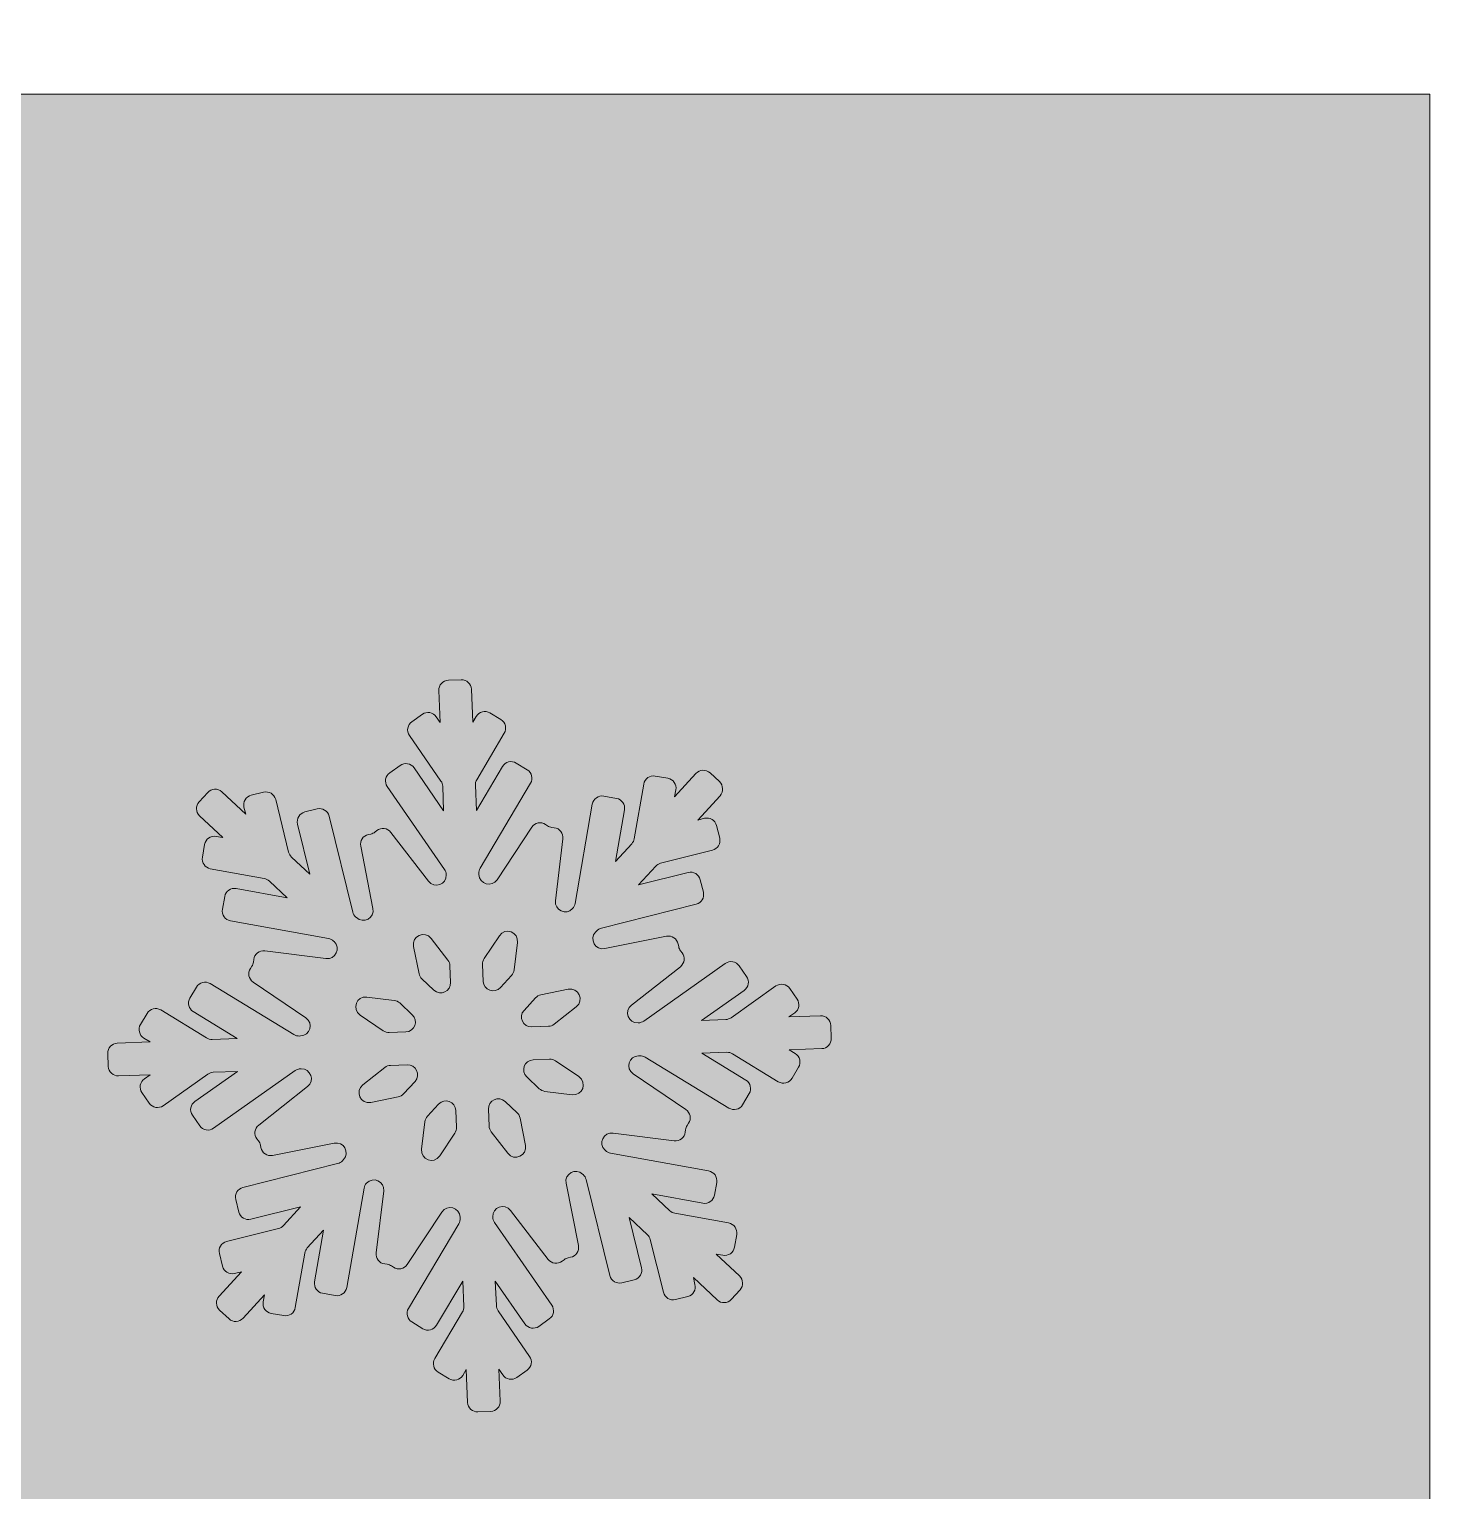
# Model space of a CAD drawing. Header units: millimetres. Extents: x 33 to 181, y -115 to -16.
# Drawn here: x 168.57 to 180.76, y -41.62 to -28.9 of the extents above; entities that cross this region are included whole.
import ezdxf

# ---------------------------------------------------------------- set-up
doc = ezdxf.new("R2010")
doc.units = ezdxf.units.MM
doc.header["$MEASUREMENT"] = 0
doc.layers.add('engraving', color=7, linetype='Continuous')
doc.layers.add('Layer 1', color=7, linetype='Continuous')

msp = doc.modelspace()

# ---------------------------------------------------------------- hatches: boundary and pattern name
at = {"layer": 'Layer 1'}
h = msp.add_hatch(color=2, dxfattribs=at)
h.dxf.hatch_style = 2
edge = h.paths.add_edge_path()
edge.add_spline(control_points=[(156.236, -29.463), (155.428, -28.206), (154.068, -27.335), (152.5, -27.216), (154.005, -26.101), (154.984, -24.317), (154.984, -22.3), (154.984, -18.92), (152.244, -16.179), (148.864, -16.179), (145.483, -16.179), (142.743, -18.92), (142.743, -22.3), (142.743, -24.317), (143.723, -26.101), (145.228, -27.216), (143.62, -27.338), (142.229, -28.246), (141.428, -29.553), (141.428, -29.553), (140.987, -29.553), (140.987, -29.553), (140.987, -29.553), (140.948, -29.463), (140.948, -29.463), (140.948, -29.463), (117.575, -29.463), (117.575, -29.463), (117.575, -29.463), (117.575, -114.611), (117.575, -114.611), (117.575, -114.611), (140.477, -114.611), (140.477, -114.611), (140.477, -114.611), (140.477, -83.841), (140.477, -83.841), (140.477, -83.841), (157.272, -114.611), (157.272, -114.611), (157.272, -114.611), (180.761, -114.611), (180.761, -114.611), (180.761, -114.611), (180.761, -29.463), (180.761, -29.463), (180.761, -29.463), (156.236, -29.463), (156.236, -29.463)], knot_values=[0, 0, 0, 0, 1, 1, 1, 2, 2, 2, 3, 3, 3, 4, 4, 4, 5, 5, 5, 6, 6, 6, 7, 7, 7, 8, 8, 8, 9, 9, 9, 10, 10, 10, 11, 11, 11, 12, 12, 12, 13, 13, 13, 14, 14, 14, 15, 15, 15, 16, 16, 16, 16], degree=3, periodic=1)
edge = h.paths.add_edge_path()
edge.add_spline(control_points=[(145.056, -22.3), (145.056, -20.201), (146.764, -18.493), (148.864, -18.493), (150.963, -18.493), (152.671, -20.201), (152.671, -22.3), (152.671, -24.4), (150.963, -26.108), (148.864, -26.108), (146.764, -26.108), (145.056, -24.4), (145.056, -22.3)], knot_values=[0, 0, 0, 0, 1, 1, 1, 2, 2, 2, 3, 3, 3, 4, 4, 4, 4], degree=3, periodic=1)
h.paths.add_polyline_path([(142.919, -33.921), (155.746, -33.921), (155.746, -62.935)])

# ---------------------------------------------------------------- linework, layer by layer
at = {"layer": 'engraving', "lineweight": 0}
for points, knots in [([(175.547, -37.567), (175.545, -37.519), (175.505, -37.482), (175.457, -37.484), (175.457, -37.484), (175.182, -37.494), (175.182, -37.494), (175.182, -37.494), (175.233, -37.458), (175.233, -37.458), (175.272, -37.431), (175.281, -37.378), (175.254, -37.339), (175.254, -37.339), (175.19, -37.246), (175.19, -37.246), (175.163, -37.206), (175.108, -37.197), (175.069, -37.224), (175.069, -37.224), (174.679, -37.5), (174.679, -37.5), (174.666, -37.51), (174.649, -37.515), (174.633, -37.516), (174.633, -37.516), (174.422, -37.524), (174.422, -37.524), (174.422, -37.524), (174.793, -37.262), (174.793, -37.262), (174.832, -37.234), (174.841, -37.181), (174.814, -37.142), (174.814, -37.142), (174.75, -37.049), (174.75, -37.049), (174.723, -37.01), (174.669, -37), (174.629, -37.028), (174.629, -37.028), (173.92, -37.529), (173.92, -37.529), (173.906, -37.539), (173.89, -37.544), (173.873, -37.545), (173.873, -37.545), (173.869, -37.545), (173.869, -37.545), (173.785, -37.549), (173.746, -37.443), (173.812, -37.391), (173.812, -37.391), (174.238, -37.056), (174.238, -37.056), (174.275, -37.026), (174.282, -36.973), (174.253, -36.935), (174.253, -36.935), (174.239, -36.917), (174.239, -36.917), (174.231, -36.907), (174.226, -36.894), (174.223, -36.881), (174.223, -36.881), (174.219, -36.859), (174.219, -36.859), (174.209, -36.813), (174.164, -36.782), (174.117, -36.791), (174.117, -36.791), (173.579, -36.899), (173.579, -36.899), (173.498, -36.915), (173.442, -36.817), (173.499, -36.755), (173.499, -36.755), (173.508, -36.746), (173.508, -36.746), (173.519, -36.733), (173.534, -36.724), (173.55, -36.72), (173.55, -36.72), (174.375, -36.513), (174.375, -36.513), (174.421, -36.502), (174.449, -36.455), (174.438, -36.409), (174.438, -36.409), (174.411, -36.299), (174.411, -36.299), (174.399, -36.253), (174.352, -36.224), (174.306, -36.236), (174.306, -36.236), (173.874, -36.344), (173.874, -36.344), (173.874, -36.344), (174.023, -36.181), (174.023, -36.181), (174.034, -36.169), (174.049, -36.16), (174.065, -36.156), (174.065, -36.156), (174.517, -36.042), (174.517, -36.042), (174.563, -36.031), (174.592, -35.984), (174.58, -35.938), (174.58, -35.938), (174.553, -35.828), (174.553, -35.828), (174.541, -35.782), (174.494, -35.753), (174.448, -35.765), (174.448, -35.765), (174.389, -35.78), (174.389, -35.78), (174.389, -35.78), (174.583, -35.568), (174.583, -35.568), (174.615, -35.533), (174.612, -35.479), (174.578, -35.446), (174.578, -35.446), (174.496, -35.37), (174.496, -35.37), (174.461, -35.337), (174.405, -35.339), (174.373, -35.375), (174.373, -35.375), (174.188, -35.577), (174.188, -35.577), (174.188, -35.577), (174.199, -35.517), (174.199, -35.517), (174.207, -35.47), (174.176, -35.425), (174.129, -35.417), (174.129, -35.417), (174.019, -35.397), (174.019, -35.397), (173.972, -35.388), (173.927, -35.42), (173.919, -35.467), (173.919, -35.467), (173.836, -35.943), (173.836, -35.943), (173.833, -35.959), (173.826, -35.974), (173.815, -35.986), (173.815, -35.986), (173.673, -36.142), (173.673, -36.142), (173.673, -36.142), (173.751, -35.692), (173.751, -35.692), (173.759, -35.645), (173.728, -35.6), (173.681, -35.592), (173.681, -35.592), (173.572, -35.572), (173.572, -35.572), (173.525, -35.564), (173.48, -35.595), (173.471, -35.643), (173.471, -35.643), (173.321, -36.507), (173.321, -36.507), (173.318, -36.523), (173.311, -36.538), (173.3, -36.551), (173.3, -36.551), (173.3, -36.551), (173.3, -36.551), (173.243, -36.613), (173.14, -36.565), (173.15, -36.482), (173.15, -36.482), (173.215, -35.943), (173.215, -35.943), (173.221, -35.896), (173.188, -35.853), (173.14, -35.847), (173.14, -35.847), (173.12, -35.844), (173.12, -35.844), (173.106, -35.843), (173.093, -35.838), (173.082, -35.83), (173.082, -35.83), (173.065, -35.819), (173.065, -35.819), (173.025, -35.792), (172.971, -35.802), (172.944, -35.842), (172.944, -35.842), (172.643, -36.299), (172.643, -36.299), (172.596, -36.369), (172.488, -36.339), (172.484, -36.255), (172.484, -36.255), (172.484, -36.245), (172.484, -36.245), (172.483, -36.229), (172.487, -36.212), (172.496, -36.198), (172.496, -36.198), (172.933, -35.46), (172.933, -35.46), (172.958, -35.419), (172.945, -35.367), (172.904, -35.342), (172.904, -35.342), (172.809, -35.284), (172.809, -35.284), (172.768, -35.259), (172.714, -35.272), (172.689, -35.314), (172.689, -35.314), (172.462, -35.698), (172.462, -35.698), (172.462, -35.698), (172.453, -35.477), (172.453, -35.477), (172.452, -35.46), (172.456, -35.443), (172.465, -35.429), (172.465, -35.429), (172.705, -35.024), (172.705, -35.024), (172.729, -34.983), (172.716, -34.931), (172.676, -34.906), (172.676, -34.906), (172.58, -34.848), (172.58, -34.848), (172.539, -34.823), (172.485, -34.836), (172.461, -34.878), (172.461, -34.878), (172.43, -34.929), (172.43, -34.929), (172.43, -34.929), (172.419, -34.642), (172.419, -34.642), (172.417, -34.594), (172.377, -34.557), (172.329, -34.559), (172.329, -34.559), (172.218, -34.563), (172.218, -34.563), (172.17, -34.565), (172.133, -34.606), (172.135, -34.653), (172.135, -34.653), (172.146, -34.93), (172.146, -34.93), (172.146, -34.93), (172.113, -34.881), (172.113, -34.881), (172.085, -34.842), (172.031, -34.832), (171.992, -34.86), (171.992, -34.86), (171.901, -34.924), (171.901, -34.924), (171.862, -34.951), (171.852, -35.005), (171.879, -35.044), (171.879, -35.044), (172.154, -35.441), (172.154, -35.441), (172.163, -35.454), (172.168, -35.47), (172.169, -35.486), (172.169, -35.486), (172.177, -35.699), (172.177, -35.699), (172.177, -35.699), (171.92, -35.326), (171.92, -35.326), (171.892, -35.286), (171.838, -35.276), (171.799, -35.304), (171.799, -35.304), (171.708, -35.368), (171.708, -35.368), (171.669, -35.396), (171.659, -35.449), (171.686, -35.488), (171.686, -35.488), (172.185, -36.209), (172.185, -36.209), (172.194, -36.223), (172.199, -36.239), (172.2, -36.255), (172.2, -36.255), (172.2, -36.257), (172.2, -36.257), (172.203, -36.341), (172.097, -36.38), (172.045, -36.313), (172.045, -36.313), (171.717, -35.887), (171.717, -35.887), (171.688, -35.849), (171.633, -35.842), (171.595, -35.872), (171.595, -35.872), (171.579, -35.885), (171.579, -35.885), (171.569, -35.893), (171.556, -35.899), (171.543, -35.902), (171.543, -35.902), (171.522, -35.906), (171.522, -35.906), (171.476, -35.915), (171.445, -35.96), (171.455, -36.007), (171.455, -36.007), (171.561, -36.55), (171.561, -36.55), (171.578, -36.632), (171.479, -36.687), (171.418, -36.629), (171.418, -36.629), (171.412, -36.625), (171.412, -36.625), (171.4, -36.613), (171.391, -36.598), (171.387, -36.582), (171.387, -36.582), (171.181, -35.746), (171.181, -35.746), (171.169, -35.7), (171.122, -35.671), (171.076, -35.683), (171.076, -35.683), (170.968, -35.71), (170.968, -35.71), (170.922, -35.722), (170.894, -35.768), (170.905, -35.815), (170.905, -35.815), (171.013, -36.251), (171.013, -36.251), (171.013, -36.251), (170.853, -36.102), (170.853, -36.102), (170.841, -36.09), (170.832, -36.076), (170.828, -36.059), (170.828, -36.059), (170.715, -35.601), (170.715, -35.601), (170.703, -35.554), (170.656, -35.526), (170.61, -35.538), (170.61, -35.538), (170.502, -35.565), (170.502, -35.565), (170.456, -35.576), (170.428, -35.623), (170.439, -35.669), (170.439, -35.669), (170.454, -35.729), (170.454, -35.729), (170.454, -35.729), (170.246, -35.534), (170.246, -35.534), (170.211, -35.502), (170.156, -35.504), (170.123, -35.539), (170.123, -35.539), (170.048, -35.622), (170.048, -35.622), (170.016, -35.657), (170.018, -35.711), (170.053, -35.743), (170.053, -35.743), (170.256, -35.933), (170.256, -35.933), (170.256, -35.933), (170.197, -35.923), (170.197, -35.923), (170.149, -35.914), (170.104, -35.946), (170.096, -35.993), (170.096, -35.993), (170.077, -36.104), (170.077, -36.104), (170.069, -36.151), (170.1, -36.195), (170.146, -36.204), (170.146, -36.204), (170.616, -36.289), (170.616, -36.289), (170.632, -36.292), (170.647, -36.299), (170.66, -36.311), (170.66, -36.311), (170.815, -36.456), (170.815, -36.456), (170.815, -36.456), (170.371, -36.376), (170.371, -36.376), (170.324, -36.367), (170.279, -36.399), (170.271, -36.446), (170.271, -36.446), (170.251, -36.557), (170.251, -36.557), (170.243, -36.604), (170.274, -36.649), (170.321, -36.657), (170.321, -36.657), (171.175, -36.812), (171.175, -36.812), (171.191, -36.814), (171.207, -36.822), (171.219, -36.833), (171.219, -36.833), (171.223, -36.837), (171.223, -36.837), (171.284, -36.894), (171.236, -36.997), (171.153, -36.986), (171.153, -36.986), (170.621, -36.918), (170.621, -36.918), (170.573, -36.912), (170.53, -36.946), (170.524, -36.994), (170.524, -36.994), (170.521, -37.016), (170.521, -37.016), (170.52, -37.029), (170.515, -37.042), (170.508, -37.053), (170.508, -37.053), (170.495, -37.071), (170.495, -37.071), (170.469, -37.111), (170.48, -37.164), (170.519, -37.19), (170.519, -37.19), (170.977, -37.501), (170.977, -37.501), (171.047, -37.548), (171.016, -37.656), (170.932, -37.659), (170.932, -37.659), (170.922, -37.66), (170.922, -37.66), (170.905, -37.66), (170.888, -37.656), (170.873, -37.647), (170.873, -37.647), (170.144, -37.203), (170.144, -37.203), (170.103, -37.178), (170.05, -37.191), (170.025, -37.233), (170.025, -37.233), (169.968, -37.329), (169.968, -37.329), (169.944, -37.37), (169.957, -37.423), (169.997, -37.447), (169.997, -37.447), (170.38, -37.681), (170.38, -37.681), (170.38, -37.681), (170.162, -37.689), (170.162, -37.689), (170.145, -37.69), (170.128, -37.685), (170.114, -37.676), (170.114, -37.676), (169.714, -37.433), (169.714, -37.433), (169.673, -37.408), (169.62, -37.422), (169.595, -37.463), (169.595, -37.463), (169.538, -37.559), (169.538, -37.559), (169.514, -37.6), (169.527, -37.653), (169.567, -37.677), (169.567, -37.677), (169.621, -37.71), (169.621, -37.71), (169.621, -37.71), (169.336, -37.721), (169.336, -37.721), (169.289, -37.723), (169.251, -37.763), (169.253, -37.811), (169.253, -37.811), (169.258, -37.924), (169.258, -37.924), (169.26, -37.971), (169.3, -38.009), (169.348, -38.007), (169.348, -38.007), (169.623, -37.996), (169.623, -37.996), (169.623, -37.996), (169.572, -38.032), (169.572, -38.032), (169.533, -38.059), (169.524, -38.113), (169.551, -38.152), (169.551, -38.152), (169.615, -38.244), (169.615, -38.244), (169.642, -38.284), (169.696, -38.294), (169.736, -38.266), (169.736, -38.266), (170.125, -37.991), (170.125, -37.991), (170.139, -37.981), (170.155, -37.975), (170.172, -37.975), (170.172, -37.975), (170.383, -37.967), (170.383, -37.967), (170.383, -37.967), (170.012, -38.229), (170.012, -38.229), (169.973, -38.256), (169.963, -38.309), (169.99, -38.348), (169.99, -38.348), (170.054, -38.441), (170.054, -38.441), (170.082, -38.481), (170.136, -38.49), (170.175, -38.462), (170.175, -38.462), (170.885, -37.961), (170.885, -37.961), (170.899, -37.951), (170.915, -37.946), (170.932, -37.945), (170.932, -37.945), (170.936, -37.945), (170.936, -37.945), (171.019, -37.942), (171.058, -38.048), (170.993, -38.099), (170.993, -38.099), (170.567, -38.435), (170.567, -38.435), (170.53, -38.464), (170.523, -38.518), (170.552, -38.555), (170.552, -38.555), (170.566, -38.573), (170.566, -38.573), (170.574, -38.584), (170.579, -38.596), (170.582, -38.609), (170.582, -38.609), (170.586, -38.631), (170.586, -38.631), (170.595, -38.678), (170.641, -38.708), (170.688, -38.699), (170.688, -38.699), (171.225, -38.592), (171.225, -38.592), (171.307, -38.575), (171.362, -38.673), (171.306, -38.735), (171.306, -38.735), (171.297, -38.745), (171.297, -38.745), (171.286, -38.757), (171.271, -38.766), (171.254, -38.77), (171.254, -38.77), (170.43, -38.977), (170.43, -38.977), (170.384, -38.989), (170.356, -39.035), (170.367, -39.082), (170.367, -39.082), (170.394, -39.191), (170.394, -39.191), (170.406, -39.238), (170.453, -39.266), (170.499, -39.254), (170.499, -39.254), (170.931, -39.146), (170.931, -39.146), (170.931, -39.146), (170.782, -39.309), (170.782, -39.309), (170.771, -39.322), (170.756, -39.331), (170.739, -39.335), (170.739, -39.335), (170.288, -39.448), (170.288, -39.448), (170.241, -39.46), (170.213, -39.506), (170.225, -39.553), (170.225, -39.553), (170.252, -39.662), (170.252, -39.662), (170.263, -39.709), (170.31, -39.737), (170.357, -39.725), (170.357, -39.725), (170.416, -39.711), (170.416, -39.711), (170.416, -39.711), (170.222, -39.923), (170.222, -39.923), (170.19, -39.958), (170.192, -40.012), (170.227, -40.044), (170.227, -40.044), (170.309, -40.121), (170.309, -40.121), (170.344, -40.154), (170.399, -40.151), (170.432, -40.116), (170.432, -40.116), (170.617, -39.913), (170.617, -39.913), (170.617, -39.913), (170.606, -39.974), (170.606, -39.974), (170.598, -40.021), (170.629, -40.065), (170.676, -40.074), (170.676, -40.074), (170.785, -40.093), (170.785, -40.093), (170.833, -40.102), (170.878, -40.07), (170.886, -40.023), (170.886, -40.023), (170.969, -39.548), (170.969, -39.548), (170.972, -39.531), (170.979, -39.516), (170.99, -39.504), (170.99, -39.504), (171.132, -39.349), (171.132, -39.349), (171.132, -39.349), (171.054, -39.798), (171.054, -39.798), (171.045, -39.845), (171.077, -39.89), (171.123, -39.898), (171.123, -39.898), (171.233, -39.918), (171.233, -39.918), (171.28, -39.927), (171.325, -39.895), (171.333, -39.848), (171.333, -39.848), (171.484, -38.983), (171.484, -38.983), (171.487, -38.967), (171.494, -38.952), (171.505, -38.94), (171.505, -38.94), (171.505, -38.94), (171.505, -38.94), (171.562, -38.878), (171.665, -38.925), (171.655, -39.008), (171.655, -39.008), (171.589, -39.547), (171.589, -39.547), (171.584, -39.594), (171.617, -39.637), (171.664, -39.643), (171.664, -39.643), (171.685, -39.646), (171.685, -39.646), (171.698, -39.648), (171.711, -39.653), (171.723, -39.66), (171.723, -39.66), (171.74, -39.672), (171.74, -39.672), (171.78, -39.699), (171.834, -39.688), (171.86, -39.648), (171.86, -39.648), (172.162, -39.191), (172.162, -39.191), (172.208, -39.121), (172.317, -39.151), (172.321, -39.235), (172.321, -39.235), (172.321, -39.245), (172.321, -39.245), (172.322, -39.262), (172.317, -39.278), (172.309, -39.293), (172.309, -39.293), (171.871, -40.031), (171.871, -40.031), (171.847, -40.071), (171.86, -40.124), (171.901, -40.148), (171.901, -40.148), (171.996, -40.207), (171.996, -40.207), (172.037, -40.232), (172.091, -40.218), (172.115, -40.177), (172.115, -40.177), (172.343, -39.793), (172.343, -39.793), (172.343, -39.793), (172.352, -40.014), (172.352, -40.014), (172.353, -40.03), (172.349, -40.047), (172.34, -40.061), (172.34, -40.061), (172.1, -40.466), (172.1, -40.466), (172.076, -40.507), (172.089, -40.56), (172.129, -40.584), (172.129, -40.584), (172.225, -40.642), (172.225, -40.642), (172.266, -40.667), (172.319, -40.654), (172.344, -40.613), (172.344, -40.613), (172.374, -40.562), (172.374, -40.562), (172.374, -40.562), (172.386, -40.848), (172.386, -40.848), (172.388, -40.896), (172.428, -40.933), (172.476, -40.931), (172.476, -40.931), (172.587, -40.927), (172.587, -40.927), (172.634, -40.925), (172.672, -40.885), (172.67, -40.837), (172.67, -40.837), (172.658, -40.56), (172.658, -40.56), (172.658, -40.56), (172.692, -40.609), (172.692, -40.609), (172.719, -40.649), (172.774, -40.658), (172.813, -40.631), (172.813, -40.631), (172.904, -40.566), (172.904, -40.566), (172.943, -40.539), (172.952, -40.486), (172.925, -40.447), (172.925, -40.447), (172.651, -40.05), (172.651, -40.05), (172.642, -40.036), (172.636, -40.02), (172.636, -40.004), (172.636, -40.004), (172.627, -39.792), (172.627, -39.792), (172.627, -39.792), (172.885, -40.165), (172.885, -40.165), (172.912, -40.204), (172.967, -40.214), (173.006, -40.186), (173.006, -40.186), (173.097, -40.122), (173.097, -40.122), (173.136, -40.094), (173.145, -40.041), (173.118, -40.002), (173.118, -40.002), (172.62, -39.281), (172.62, -39.281), (172.611, -39.267), (172.605, -39.252), (172.605, -39.235), (172.605, -39.235), (172.605, -39.234), (172.605, -39.234), (172.601, -39.15), (172.708, -39.111), (172.76, -39.178), (172.76, -39.178), (173.087, -39.603), (173.087, -39.603), (173.117, -39.641), (173.171, -39.648), (173.209, -39.618), (173.209, -39.618), (173.226, -39.606), (173.226, -39.606), (173.236, -39.597), (173.249, -39.592), (173.262, -39.589), (173.262, -39.589), (173.282, -39.585), (173.282, -39.585), (173.329, -39.575), (173.359, -39.53), (173.35, -39.483), (173.35, -39.483), (173.243, -38.941), (173.243, -38.941), (173.227, -38.858), (173.326, -38.804), (173.387, -38.861), (173.387, -38.861), (173.392, -38.866), (173.392, -38.866), (173.405, -38.877), (173.413, -38.892), (173.417, -38.908), (173.417, -38.908), (173.624, -39.744), (173.624, -39.744), (173.636, -39.791), (173.683, -39.819), (173.729, -39.807), (173.729, -39.807), (173.837, -39.78), (173.837, -39.78), (173.883, -39.769), (173.911, -39.722), (173.9, -39.676), (173.9, -39.676), (173.792, -39.239), (173.792, -39.239), (173.792, -39.239), (173.952, -39.389), (173.952, -39.389), (173.964, -39.4), (173.972, -39.415), (173.976, -39.431), (173.976, -39.431), (174.09, -39.89), (174.09, -39.89), (174.101, -39.936), (174.148, -39.965), (174.195, -39.953), (174.195, -39.953), (174.303, -39.926), (174.303, -39.926), (174.349, -39.914), (174.377, -39.867), (174.365, -39.821), (174.365, -39.821), (174.351, -39.762), (174.351, -39.762), (174.351, -39.762), (174.558, -39.956), (174.558, -39.956), (174.594, -39.989), (174.649, -39.987), (174.681, -39.951), (174.681, -39.951), (174.757, -39.868), (174.757, -39.868), (174.789, -39.833), (174.786, -39.779), (174.752, -39.747), (174.752, -39.747), (174.549, -39.557), (174.549, -39.557), (174.549, -39.557), (174.608, -39.568), (174.608, -39.568), (174.655, -39.576), (174.7, -39.545), (174.709, -39.498), (174.709, -39.498), (174.728, -39.386), (174.728, -39.386), (174.736, -39.34), (174.705, -39.295), (174.658, -39.286), (174.658, -39.286), (174.189, -39.202), (174.189, -39.202), (174.172, -39.199), (174.157, -39.191), (174.145, -39.18), (174.145, -39.18), (173.99, -39.034), (173.99, -39.034), (173.99, -39.034), (174.434, -39.115), (174.434, -39.115), (174.481, -39.123), (174.526, -39.092), (174.534, -39.044), (174.534, -39.044), (174.554, -38.933), (174.554, -38.933), (174.562, -38.886), (174.531, -38.842), (174.484, -38.833), (174.484, -38.833), (173.63, -38.679), (173.63, -38.679), (173.613, -38.676), (173.598, -38.668), (173.586, -38.657), (173.586, -38.657), (173.582, -38.653), (173.582, -38.653), (173.521, -38.596), (173.569, -38.494), (173.652, -38.504), (173.652, -38.504), (174.184, -38.572), (174.184, -38.572), (174.232, -38.578), (174.275, -38.544), (174.281, -38.497), (174.281, -38.497), (174.283, -38.475), (174.283, -38.475), (174.285, -38.461), (174.29, -38.449), (174.297, -38.438), (174.297, -38.438), (174.309, -38.419), (174.309, -38.419), (174.335, -38.38), (174.325, -38.326), (174.286, -38.3), (174.286, -38.3), (173.827, -37.989), (173.827, -37.989), (173.758, -37.942), (173.789, -37.834), (173.873, -37.831), (173.873, -37.831), (173.883, -37.831), (173.883, -37.831), (173.9, -37.83), (173.917, -37.835), (173.931, -37.843), (173.931, -37.843), (174.66, -38.287), (174.66, -38.287), (174.701, -38.312), (174.755, -38.299), (174.78, -38.258), (174.78, -38.258), (174.837, -38.161), (174.837, -38.161), (174.861, -38.12), (174.848, -38.068), (174.808, -38.043), (174.808, -38.043), (174.425, -37.81), (174.425, -37.81), (174.425, -37.81), (174.643, -37.801), (174.643, -37.801), (174.66, -37.801), (174.677, -37.805), (174.691, -37.814), (174.691, -37.814), (175.09, -38.057), (175.09, -38.057), (175.132, -38.082), (175.185, -38.069), (175.21, -38.027), (175.21, -38.027), (175.267, -37.931), (175.267, -37.931), (175.291, -37.89), (175.278, -37.838), (175.238, -37.813), (175.238, -37.813), (175.184, -37.78), (175.184, -37.78), (175.184, -37.78), (175.468, -37.769), (175.468, -37.769), (175.516, -37.768), (175.553, -37.727), (175.551, -37.679), (175.551, -37.679), (175.547, -37.567), (175.547, -37.567)], [0, 0, 0, 0, 1, 1, 1, 2, 2, 2, 3, 3, 3, 4, 4, 4, 5, 5, 5, 6, 6, 6, 7, 7, 7, 8, 8, 8, 9, 9, 9, 10, 10, 10, 11, 11, 11, 12, 12, 12, 13, 13, 13, 14, 14, 14, 15, 15, 15, 16, 16, 16, 17, 17, 17, 18, 18, 18, 19, 19, 19, 20, 20, 20, 21, 21, 21, 22, 22, 22, 23, 23, 23, 24, 24, 24, 25, 25, 25, 26, 26, 26, 27, 27, 27, 28, 28, 28, 29, 29, 29, 30, 30, 30, 31, 31, 31, 32, 32, 32, 33, 33, 33, 34, 34, 34, 35, 35, 35, 36, 36, 36, 37, 37, 37, 38, 38, 38, 39, 39, 39, 40, 40, 40, 41, 41, 41, 42, 42, 42, 43, 43, 43, 44, 44, 44, 45, 45, 45, 46, 46, 46, 47, 47, 47, 48, 48, 48, 49, 49, 49, 50, 50, 50, 51, 51, 51, 52, 52, 52, 53, 53, 53, 54, 54, 54, 55, 55, 55, 56, 56, 56, 57, 57, 57, 58, 58, 58, 59, 59, 59, 60, 60, 60, 61, 61, 61, 62, 62, 62, 63, 63, 63, 64, 64, 64, 65, 65, 65, 66, 66, 66, 67, 67, 67, 68, 68, 68, 69, 69, 69, 70, 70, 70, 71, 71, 71, 72, 72, 72, 73, 73, 73, 74, 74, 74, 75, 75, 75, 76, 76, 76, 77, 77, 77, 78, 78, 78, 79, 79, 79, 80, 80, 80, 81, 81, 81, 82, 82, 82, 83, 83, 83, 84, 84, 84, 85, 85, 85, 86, 86, 86, 87, 87, 87, 88, 88, 88, 89, 89, 89, 90, 90, 90, 91, 91, 91, 92, 92, 92, 93, 93, 93, 94, 94, 94, 95, 95, 95, 96, 96, 96, 97, 97, 97, 98, 98, 98, 99, 99, 99, 100, 100, 100, 101, 101, 101, 102, 102, 102, 103, 103, 103, 104, 104, 104, 105, 105, 105, 106, 106, 106, 107, 107, 107, 108, 108, 108, 109, 109, 109, 110, 110, 110, 111, 111, 111, 112, 112, 112, 113, 113, 113, 114, 114, 114, 115, 115, 115, 116, 116, 116, 117, 117, 117, 118, 118, 118, 119, 119, 119, 120, 120, 120, 121, 121, 121, 122, 122, 122, 123, 123, 123, 124, 124, 124, 125, 125, 125, 126, 126, 126, 127, 127, 127, 128, 128, 128, 129, 129, 129, 130, 130, 130, 131, 131, 131, 132, 132, 132, 133, 133, 133, 134, 134, 134, 135, 135, 135, 136, 136, 136, 137, 137, 137, 138, 138, 138, 139, 139, 139, 140, 140, 140, 141, 141, 141, 142, 142, 142, 143, 143, 143, 144, 144, 144, 145, 145, 145, 146, 146, 146, 147, 147, 147, 148, 148, 148, 149, 149, 149, 150, 150, 150, 151, 151, 151, 152, 152, 152, 153, 153, 153, 154, 154, 154, 155, 155, 155, 156, 156, 156, 157, 157, 157, 158, 158, 158, 159, 159, 159, 160, 160, 160, 161, 161, 161, 162, 162, 162, 163, 163, 163, 164, 164, 164, 165, 165, 165, 166, 166, 166, 167, 167, 167, 168, 168, 168, 169, 169, 169, 170, 170, 170, 171, 171, 171, 172, 172, 172, 173, 173, 173, 174, 174, 174, 175, 175, 175, 176, 176, 176, 177, 177, 177, 178, 178, 178, 179, 179, 179, 180, 180, 180, 181, 181, 181, 182, 182, 182, 183, 183, 183, 184, 184, 184, 185, 185, 185, 186, 186, 186, 187, 187, 187, 188, 188, 188, 189, 189, 189, 190, 190, 190, 191, 191, 191, 192, 192, 192, 193, 193, 193, 194, 194, 194, 195, 195, 195, 196, 196, 196, 197, 197, 197, 198, 198, 198, 199, 199, 199, 200, 200, 200, 201, 201, 201, 202, 202, 202, 203, 203, 203, 204, 204, 204, 205, 205, 205, 206, 206, 206, 207, 207, 207, 208, 208, 208, 209, 209, 209, 210, 210, 210, 211, 211, 211, 212, 212, 212, 213, 213, 213, 214, 214, 214, 215, 215, 215, 216, 216, 216, 217, 217, 217, 218, 218, 218, 219, 219, 219, 220, 220, 220, 221, 221, 221, 222, 222, 222, 223, 223, 223, 224, 224, 224, 225, 225, 225, 226, 226, 226, 227, 227, 227, 228, 228, 228, 229, 229, 229, 230, 230, 230, 231, 231, 231, 232, 232, 232, 233, 233, 233, 234, 234, 234, 235, 235, 235, 236, 236, 236, 237, 237, 237, 238, 238, 238, 239, 239, 239, 240, 240, 240, 241, 241, 241, 242, 242, 242, 243, 243, 243, 244, 244, 244, 245, 245, 245, 246, 246, 246, 247, 247, 247, 248, 248, 248, 249, 249, 249, 250, 250, 250, 251, 251, 251, 252, 252, 252, 253, 253, 253, 254, 254, 254, 255, 255, 255, 256, 256, 256, 257, 257, 257, 258, 258, 258, 259, 259, 259, 260, 260, 260, 261, 261, 261, 262, 262, 262, 263, 263, 263, 264, 264, 264, 265, 265, 265, 266, 266, 266, 267, 267, 267, 268, 268, 268, 269, 269, 269, 270, 270, 270, 271, 271, 271, 272, 272, 272, 273, 273, 273, 274, 274, 274, 275, 275, 275, 276, 276, 276, 277, 277, 277, 278, 278, 278, 279, 279, 279, 280, 280, 280, 281, 281, 281, 282, 282, 282, 283, 283, 283, 284, 284, 284, 285, 285, 285, 286, 286, 286, 287, 287, 287, 288, 288, 288, 289, 289, 289, 290, 290, 290, 291, 291, 291, 292, 292, 292, 293, 293, 293, 294, 294, 294, 295, 295, 295, 296, 296, 296, 297, 297, 297, 298, 298, 298, 299, 299, 299, 300, 300, 300, 301, 301, 301, 302, 302, 302, 303, 303, 303, 304, 304, 304, 305, 305, 305, 306, 306, 306, 307, 307, 307, 308, 308, 308, 309, 309, 309, 310, 310, 310, 311, 311, 311, 312, 312, 312, 313, 313, 313, 314, 314, 314, 315, 315, 315, 316, 316, 316, 317, 317, 317, 318, 318, 318, 319, 319, 319, 320, 320, 320, 321, 321, 321, 322, 322, 322, 323, 323, 323, 324, 324, 324, 325, 325, 325, 326, 326, 326, 327, 327, 327, 328, 328, 328, 329, 329, 329, 330, 330, 330, 331, 331, 331, 332, 332, 332, 333, 333, 333, 334, 334, 334, 335, 335, 335, 336, 336, 336, 336]), ([(172.069, -36.81), (172.069, -36.81), (172.214, -36.998), (172.214, -36.998), (172.225, -37.013), (172.231, -37.03), (172.232, -37.048), (172.232, -37.048), (172.238, -37.194), (172.238, -37.194), (172.241, -37.271), (172.149, -37.313), (172.093, -37.261), (172.093, -37.261), (171.988, -37.163), (171.988, -37.163), (171.975, -37.151), (171.966, -37.135), (171.963, -37.117), (171.963, -37.117), (171.916, -36.88), (171.916, -36.88), (171.898, -36.79), (172.013, -36.738), (172.069, -36.81)], [0, 0, 0, 0, 1, 1, 1, 2, 2, 2, 3, 3, 3, 4, 4, 4, 5, 5, 5, 6, 6, 6, 7, 7, 7, 8, 8, 8, 8]), ([(172.522, -37.184), (172.522, -37.184), (172.516, -37.037), (172.516, -37.037), (172.515, -37.019), (172.52, -37.001), (172.53, -36.986), (172.53, -36.986), (172.662, -36.787), (172.662, -36.787), (172.712, -36.711), (172.831, -36.754), (172.82, -36.845), (172.82, -36.845), (172.791, -37.085), (172.791, -37.085), (172.788, -37.103), (172.781, -37.119), (172.769, -37.133), (172.769, -37.133), (172.672, -37.238), (172.672, -37.238), (172.62, -37.295), (172.525, -37.261), (172.522, -37.184)], [0, 0, 0, 0, 1, 1, 1, 2, 2, 2, 3, 3, 3, 4, 4, 4, 5, 5, 5, 6, 6, 6, 7, 7, 7, 8, 8, 8, 8]), ([(172.877, -37.436), (172.877, -37.436), (172.977, -37.327), (172.977, -37.327), (172.989, -37.314), (173.006, -37.304), (173.024, -37.301), (173.024, -37.301), (173.261, -37.253), (173.261, -37.253), (173.35, -37.236), (173.403, -37.35), (173.332, -37.406), (173.332, -37.406), (173.14, -37.557), (173.14, -37.557), (173.126, -37.568), (173.108, -37.575), (173.09, -37.575), (173.09, -37.575), (172.944, -37.581), (172.944, -37.581), (172.868, -37.584), (172.825, -37.493), (172.877, -37.436)], [0, 0, 0, 0, 1, 1, 1, 2, 2, 2, 3, 3, 3, 4, 4, 4, 5, 5, 5, 6, 6, 6, 7, 7, 7, 8, 8, 8, 8]), ([(171.652, -37.614), (171.652, -37.614), (171.45, -37.477), (171.45, -37.477), (171.374, -37.426), (171.419, -37.308), (171.509, -37.32), (171.509, -37.32), (171.747, -37.35), (171.747, -37.35), (171.765, -37.352), (171.782, -37.36), (171.795, -37.372), (171.795, -37.372), (171.904, -37.474), (171.904, -37.474), (171.96, -37.527), (171.925, -37.621), (171.848, -37.624), (171.848, -37.624), (171.704, -37.629), (171.704, -37.629), (171.686, -37.63), (171.668, -37.625), (171.652, -37.614)], [0, 0, 0, 0, 1, 1, 1, 2, 2, 2, 3, 3, 3, 4, 4, 4, 5, 5, 5, 6, 6, 6, 7, 7, 7, 8, 8, 8, 8]), ([(173.152, -37.876), (173.152, -37.876), (173.355, -38.013), (173.355, -38.013), (173.43, -38.065), (173.386, -38.182), (173.296, -38.171), (173.296, -38.171), (173.058, -38.141), (173.058, -38.141), (173.04, -38.138), (173.023, -38.13), (173.01, -38.118), (173.01, -38.118), (172.901, -38.016), (172.901, -38.016), (172.845, -37.964), (172.88, -37.87), (172.956, -37.867), (172.956, -37.867), (173.1, -37.861), (173.1, -37.861), (173.119, -37.86), (173.137, -37.866), (173.152, -37.876)], [0, 0, 0, 0, 1, 1, 1, 2, 2, 2, 3, 3, 3, 4, 4, 4, 5, 5, 5, 6, 6, 6, 7, 7, 7, 8, 8, 8, 8]), ([(171.928, -38.054), (171.928, -38.054), (171.828, -38.163), (171.828, -38.163), (171.816, -38.177), (171.799, -38.186), (171.781, -38.19), (171.781, -38.19), (171.544, -38.237), (171.544, -38.237), (171.454, -38.255), (171.402, -38.14), (171.473, -38.084), (171.473, -38.084), (171.665, -37.933), (171.665, -37.933), (171.679, -37.922), (171.697, -37.916), (171.715, -37.915), (171.715, -37.915), (171.86, -37.909), (171.86, -37.909), (171.937, -37.906), (171.979, -37.997), (171.928, -38.054)], [0, 0, 0, 0, 1, 1, 1, 2, 2, 2, 3, 3, 3, 4, 4, 4, 5, 5, 5, 6, 6, 6, 7, 7, 7, 8, 8, 8, 8]), ([(172.283, -38.307), (172.283, -38.307), (172.289, -38.453), (172.289, -38.453), (172.29, -38.471), (172.285, -38.489), (172.275, -38.504), (172.275, -38.504), (172.143, -38.703), (172.143, -38.703), (172.093, -38.78), (171.974, -38.736), (171.985, -38.645), (171.985, -38.645), (172.014, -38.406), (172.014, -38.406), (172.016, -38.388), (172.024, -38.371), (172.036, -38.358), (172.036, -38.358), (172.133, -38.252), (172.133, -38.252), (172.185, -38.195), (172.28, -38.23), (172.283, -38.307)], [0, 0, 0, 0, 1, 1, 1, 2, 2, 2, 3, 3, 3, 4, 4, 4, 5, 5, 5, 6, 6, 6, 7, 7, 7, 8, 8, 8, 8]), ([(172.736, -38.68), (172.736, -38.68), (172.591, -38.492), (172.591, -38.492), (172.58, -38.478), (172.573, -38.461), (172.573, -38.443), (172.573, -38.443), (172.567, -38.296), (172.567, -38.296), (172.564, -38.219), (172.656, -38.177), (172.712, -38.23), (172.712, -38.23), (172.816, -38.327), (172.816, -38.327), (172.83, -38.34), (172.839, -38.356), (172.842, -38.374), (172.842, -38.374), (172.889, -38.611), (172.889, -38.611), (172.907, -38.7), (172.791, -38.753), (172.736, -38.68)], [0, 0, 0, 0, 1, 1, 1, 2, 2, 2, 3, 3, 3, 4, 4, 4, 5, 5, 5, 6, 6, 6, 7, 7, 7, 8, 8, 8, 8])]:
    msp.add_open_spline(points, degree=3, knots=knots, dxfattribs=at)
at = {"layer": 'Layer 1', "lineweight": 0}
msp.add_open_spline([(156.236, -29.463), (155.428, -28.206), (154.068, -27.335), (152.5, -27.216), (154.005, -26.101), (154.984, -24.317), (154.984, -22.3), (154.984, -18.92), (152.244, -16.179), (148.864, -16.179), (145.483, -16.179), (142.743, -18.92), (142.743, -22.3), (142.743, -24.317), (143.723, -26.101), (145.228, -27.216), (143.62, -27.338), (142.229, -28.246), (141.428, -29.553), (141.428, -29.553), (140.987, -29.553), (140.987, -29.553), (140.987, -29.553), (140.948, -29.463), (140.948, -29.463), (140.948, -29.463), (117.575, -29.463), (117.575, -29.463), (117.575, -29.463), (117.575, -114.611), (117.575, -114.611), (117.575, -114.611), (140.477, -114.611), (140.477, -114.611), (140.477, -114.611), (140.477, -83.841), (140.477, -83.841), (140.477, -83.841), (157.272, -114.611), (157.272, -114.611), (157.272, -114.611), (180.761, -114.611), (180.761, -114.611), (180.761, -114.611), (180.761, -29.463), (180.761, -29.463), (180.761, -29.463), (156.236, -29.463), (156.236, -29.463)], degree=3, knots=[0, 0, 0, 0, 1, 1, 1, 2, 2, 2, 3, 3, 3, 4, 4, 4, 5, 5, 5, 6, 6, 6, 7, 7, 7, 8, 8, 8, 9, 9, 9, 10, 10, 10, 11, 11, 11, 12, 12, 12, 13, 13, 13, 14, 14, 14, 15, 15, 15, 16, 16, 16, 16], dxfattribs=at)

doc.saveas('drawing.dxf')
